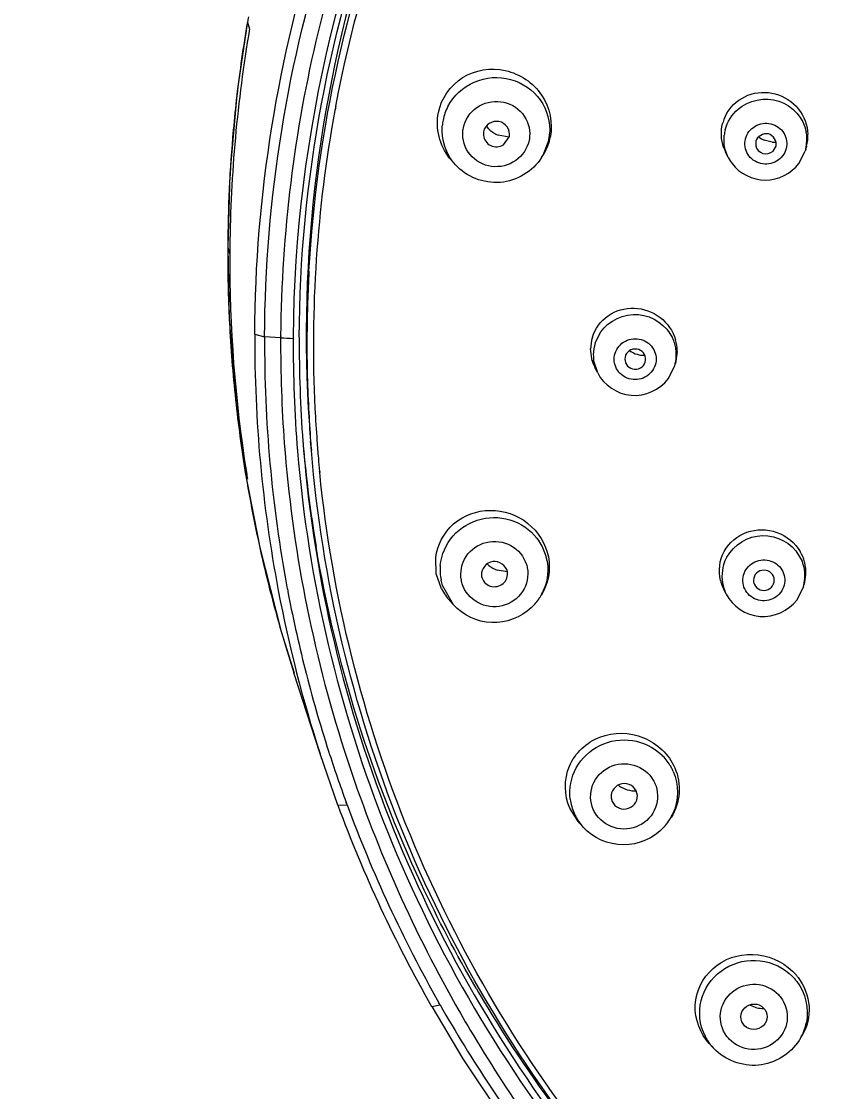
# Model space of a CAD drawing. Header units: millimetres. Extents: x 0 to 460316, y -63250 to 103204.
# Drawn here: x 202893.52 to 202925.08, y 47748.83 to 47790.46 of the extents above; entities that cross this region are included whole.
import ezdxf

# ---------------------------------------------------------------- set-up
doc = ezdxf.new("R2010")
doc.units = ezdxf.units.MM
doc.header["$LTSCALE"] = 25
doc.styles.get("Standard").update_dxf_attribs({"font": 'Gulim.ttf'})
doc.dimstyles.get("Standard").update_dxf_attribs({"dimtxt": 0.18, "dimasz": 0.18, "dimexe": 0.18, "dimexo": 0.0625, "dimgap": 0.09, "dimtad": 0, "dimtih": 1, "dimtoh": 1, "dimdec": 4, "dimzin": 0, "dimdsep": 46, "dimtxsty": 'Standard', "dimcen": 0.09, "dimadec": 0, "dimazin": 0, "dimtfac": 1, "dimtdec": 4, "dimtofl": 0, "dimtmove": 0, "dimatfit": 3, "dimfxl": 1, "dimtolj": 1, "dimtzin": 0, "dimarcsym": 0})

# ---------------------------------------------------------------- blocks, each defined once
blk = doc.blocks.new('*D412')
at = {"color": 0, "linetype": 'Continuous', "lineweight": -2}
for p, q in [((202799.077, 48022.438), (203241.221, 48022.438)), ((202826.617, 46698.824), (203241.221, 46698.824))]:
    blk.add_line(p, q, dxfattribs=at)
at = {"linetype": 'Continuous', "lineweight": -2}
blk.add_line((203241.041, 47997.438), (203241.041, 46723.824), dxfattribs=at)
at = {"linetype": 'Continuous'}
for points in [[(203236.874, 47997.438), (203245.208, 47997.438), (203241.041, 48022.438)], [(203236.874, 46723.824), (203245.208, 46723.824), (203241.041, 46698.824)]]:
    blk.add_solid(points, dxfattribs=at)
at = {"layer": 'Defpoints', "color": 0, "linetype": 'Continuous'}
for p in [(202799.015, 48022.438), (202826.554, 46698.824), (203241.041, 46698.824)]:
    blk.add_point(p, dxfattribs=at)
at = {"linetype": 'Continuous', "lineweight": 20, "insert": (203220.935, 47360.631), "char_height": 38, "attachment_point": 5, "rotation": 90}
blk.add_mtext('\\A1;2000-2200', dxfattribs=at)

msp = doc.modelspace()

# ---------------------------------------------------------------- linework, layer by layer
at = {"color": 7, "linetype": 'Continuous', "lineweight": 20}
for p, q in [((202902.315, 47790.457), (202902.317, 47790.434)), ((202902.317, 47790.434), (202902.398, 47790.162)), ((202911.5, 47786.168), (202911.496, 47786.023)), ((202912.498, 47785.955), (202912.07, 47786.032)), ((202912.274, 47785.656), (202912.504, 47785.98)), ((202914.038, 47785.848), (202913.808, 47785.239)), ((202922.723, 47785.759), (202922.423, 47785.834)), ((202922.091, 47785.794), (202922.089, 47785.617)), ((202922.762, 47785.414), (202922.877, 47785.604)), ((202923.762, 47784.932), (202924.008, 47785.409)), ((202924.031, 47785.489), (202924.008, 47785.409)), ((202924.069, 47785.61), (202924.046, 47785.527)), ((202910.406, 47784.88), (202910.278, 47785.021)), ((202921.022, 47785.161), (202920.932, 47785.337)), ((202901.548, 47781.685), (202901.55, 47781.669)), ((202901.55, 47781.669), (202901.628, 47781.406)), ((202915.846, 47777.954), (202916.059, 47778.378)), ((202902.601, 47778.293), (202902.984, 47778.188)), ((202903.607, 47778.152), (202902.984, 47778.188)), ((202903.607, 47778.232), (202903.606, 47778.152)), ((202903.614, 47778.232), (202903.607, 47778.152)), ((202904.096, 47778.189), (202904.096, 47778.126)), ((202904.101, 47778.189), (202904.096, 47778.126)), ((202915.731, 47777.254), (202915.665, 47777.716)), ((202919.036, 47777.616), (202918.963, 47777.146)), ((202915.94, 47776.782), (202915.784, 47777.28)), ((202916.997, 47777.321), (202917.004, 47777.251)), ((202915.94, 47776.782), (202915.845, 47776.967)), ((202918.679, 47776.553), (202918.926, 47777.03)), ((202904.802, 47773.772), (202904.773, 47774.126)), ((202902.234, 47772.912), (202902.236, 47772.905)), ((202902.234, 47772.912), (202902.794, 47770)), ((202905.128, 47772.907), (202905.123, 47772.953)), ((202905.144, 47772.908), (202905.139, 47772.955)), ((202902.318, 47772.65), (202902.236, 47772.905)), ((202909.663, 47768.968), (202909.639, 47769.599)), ((202923.651, 47769.869), (202923.892, 47769.462)), ((202909.869, 47768.381), (202909.663, 47768.968)), ((202911.418, 47768.918), (202911.424, 47768.868)), ((202912.429, 47769.053), (202912.029, 47769.119)), ((202910.331, 47767.765), (202909.901, 47768.515)), ((202920.943, 47768.18), (202920.849, 47768.364)), ((202922.006, 47768.651), (202922.011, 47768.625)), ((202923.683, 47767.951), (202923.929, 47768.428)), ((202903.214, 47768.248), (202903.235, 47768.165)), ((202903.239, 47768.255), (202903.261, 47768.171)), ((202910.331, 47767.765), (202910.192, 47767.918)), ((202920.943, 47768.18), (202920.884, 47768.31)), ((202905.141, 47761.972), (202904.122, 47765.12)), ((202905.834, 47759.972), (202905.141, 47761.972)), ((202906.192, 47759.991), (202906.162, 47760.071)), ((202906.192, 47759.991), (202906.167, 47760.073)), ((202916.467, 47760.26), (202916.505, 47760.119)), ((202905.834, 47759.972), (202906.192, 47759.991)), ((202915.186, 47759.333), (202914.858, 47759.858)), ((202915.38, 47759.117), (202915.13, 47759.459)), ((202915.38, 47759.117), (202915.239, 47759.272)), ((202909.483, 47752.137), (202909.807, 47752.21)), ((202909.807, 47752.21), (202909.764, 47752.287)), ((202909.807, 47752.21), (202909.766, 47752.288)), ((202920.283, 47750.698), (202920.161, 47750.845)), ((202920.425, 47750.541), (202920.283, 47750.698)), ((202920.459, 47750.505), (202920.425, 47750.541))]:
    msp.add_line(p, q, dxfattribs=at)
for points in [[(202902.315, 47790.457), (202901.92, 47787.745), (202901.636, 47784.531), (202901.548, 47781.685)], [(202910.695, 47786.177), (202910.7, 47786.223), (202910.706, 47786.27), (202910.715, 47786.316)], [(202913.294, 47785.975), (202913.289, 47785.928), (202913.283, 47785.882), (202913.274, 47785.836)], [(202901.548, 47781.685), (202901.609, 47778.877), (202901.86, 47775.664), (202902.234, 47772.912)], [(202902.794, 47770), (202903.629, 47766.727), (202904.132, 47765.124)], [(202913.167, 47769.336), (202913.18, 47769.292), (202913.191, 47769.246), (202913.201, 47769.201)], [(202910.671, 47768.586), (202910.658, 47768.63), (202910.647, 47768.676), (202910.637, 47768.721)], [(202918.104, 47760.943), (202918.127, 47760.902), (202918.148, 47760.86), (202918.168, 47760.818)], [(202915.833, 47759.684), (202915.81, 47759.725), (202915.789, 47759.766), (202915.769, 47759.809)], [(202922.973, 47752.602), (202923.005, 47752.567), (202923.035, 47752.532), (202923.064, 47752.495)], [(202909.483, 47752.137), (202910.7, 47750.107), (202912.266, 47747.762), (202913.696, 47745.832)], [(202921.054, 47750.873), (202921.023, 47750.908), (202920.992, 47750.943), (202920.963, 47750.98)]]:
    msp.add_lwpolyline(points, dxfattribs=at)
for centre, radius, start, end in [((202953.903, 47781.543), 52.347, 170.2209, 173.3938), ((202954.668, 47781.404), 53.124, 169.9869, 170.2132), ((202955.421, 47781.085), 53.794, 170.2855, 179.3642), ((202954.532, 47781.466), 52.981, 173.3898, 174.8419), ((202955.238, 47777.816), 50.36, 169.3071, 169.5076), ((202911.909, 47786.215), 2.025, 152.5334, 168.5167), ((202955.131, 47777.85), 50.249, 169.5239, 182.7996), ((202922.35, 47786.084), 1.601, 148.86, 163.4435), ((202955.026, 47781.425), 53.476, 174.8458, 179.739), ((202911.881, 47786.223), 1.996, 168.5852, 175.0411), ((202912.473, 47787.04), 1.085, 217.4137, 222.4596), ((202912.471, 47787.037), 1.082, 222.4553, 228.3024), ((202912.478, 47787.048), 1.095, 228.3841, 248.0924), ((202922.328, 47786.091), 1.577, 163.4692, 165.5016), ((202922.393, 47785.858), 1.54, 165.5038, 173.28), ((202912.048, 47786.363), 2.091, 331.6157, 348.5406), ((202912.082, 47786.243), 1.996, 348.5853, 350.7383), ((202912.083, 47786.243), 1.995, 350.7363, 355.0428), ((202922.793, 47786.674), 0.918, 230.015, 246.1983), ((202922.539, 47785.873), 1.541, 353.3458, 10.925), ((202922.508, 47786.012), 1.612, 345.5726, 1.9467), ((202922.42, 47786.098), 1.672, 198.8468, 207.1121), ((202922.789, 47786.658), 0.902, 265.824, 275.8369), ((202922.541, 47785.875), 1.539, 345.5039, 348.0979), ((202922.542, 47785.874), 1.538, 348.0944, 353.2828), ((202911.964, 47786.547), 2.274, 218.1454, 222.16), ((202912.042, 47786.258), 2.039, 327.3403, 330.0209), ((202912.073, 47786.352), 2.063, 327.3398, 331.5636), ((202922.436, 47785.886), 1.59, 207.1403, 217.152), ((202955.058, 47781.422), 53.509, 179.7356, 182.8447), ((202954.748, 47781.114), 53.121, 179.3873, 179.6845), ((202954.533, 47781.172), 52.906, 179.7457, 188.9754), ((202954.876, 47777.929), 50.245, 176.7933, 179.5702), ((202954.563, 47781.396), 53.012, 182.8428, 186.1262), ((202954.894, 47778.072), 52.294, 179.7582, 190.7394), ((202954.676, 47777.914), 51.693, 179.6956, 190.6175), ((202905.512, 47809.534), 31.44, 266.5258, 267.4193), ((202954.867, 47777.896), 50.772, 179.7412, 184.6914), ((202954.868, 47777.942), 50.539, 179.7408, 184.3439), ((202954.908, 47777.929), 50.278, 179.5704, 182.894), ((202917.252, 47777.707), 1.587, 162.9283, 179.7018), ((202917.318, 47777.479), 1.547, 162.1297, 179.6595), ((202917.453, 47777.491), 1.545, 7.6249, 25.1695), ((202917.414, 47777.62), 1.623, 0.9907, 16.2631), ((202917.302, 47777.481), 1.531, 179.7408, 187.5454), ((202917.723, 47778.391), 0.917, 234.5986, 239.6512), ((202917.727, 47778.4), 0.926, 239.7174, 258.9127), ((202917.723, 47778.388), 0.914, 259.0088, 272.8695), ((202917.456, 47777.497), 1.542, 346.8519, 359.6876), ((202917.467, 47777.495), 1.531, 2.342, 7.5464), ((202917.47, 47777.495), 1.528, 359.7379, 2.3443), ((202917.464, 47777.623), 1.573, 359.7372, 0.9221), ((202917.318, 47777.721), 1.654, 196.4016, 207.1169), ((202917.456, 47777.496), 1.543, 342.4132, 346.8632), ((202953.656, 47781.297), 52.1, 186.1252, 189.27), ((202954.765, 47778.278), 50.164, 183.2912, 184.7471), ((202954.852, 47777.926), 50.222, 182.8943, 184.341), ((202954.88, 47777.863), 49.998, 182.8283, 184.2721), ((202954.905, 47777.944), 50.576, 184.3433, 184.7449), ((202954.84, 47778.391), 50.548, 185.2556, 188.7999), ((202954.813, 47777.923), 50.182, 184.3411, 184.7452), ((202954.887, 47777.864), 50.006, 184.272, 185.0465), ((202954.891, 47777.864), 50.01, 185.0465, 185.6354), ((202954.356, 47781.15), 52.727, 188.9828, 189.2772), ((202954.476, 47781.439), 52.932, 189.2781, 192.7175), ((202954.707, 47778.372), 50.414, 188.8015, 189.5216), ((202911.986, 47769.116), 2.019, 17.453, 33.472), ((202954.501, 47781.445), 52.958, 192.7176, 194.4296), ((202912.009, 47769.126), 1.993, 13.0774, 17.3858), ((202922.402, 47769.007), 1.642, 15.2708, 30.2142), ((202911.809, 47769.11), 1.999, 174.7479, 190.8693), ((202912.398, 47770.144), 1.089, 225.6973, 230.7897), ((202912.41, 47770.16), 1.109, 230.862, 249.8775), ((202912.014, 47769.127), 1.988, 10.9192, 13.0781), ((202922.321, 47768.876), 1.547, 158.6943, 176.2389), ((202922.463, 47768.891), 1.538, 16.604, 21.7915), ((202922.469, 47768.892), 1.532, 14.0028, 16.6053), ((202922.461, 47768.892), 1.541, 356.3595, 13.9406), ((202922.454, 47769.023), 1.588, 14.0019, 15.1999), ((202922.449, 47769.022), 1.592, 357.2232, 13.9822), ((202922.315, 47768.88), 1.541, 176.3595, 193.9406), ((202922.459, 47768.894), 1.542, 342.3972, 356.2684), ((202922.477, 47769.024), 1.564, 342.4219, 357.1199), ((202954.611, 47777.913), 51.628, 190.6297, 194.1922), ((202911.802, 47769.11), 1.993, 190.9224, 197.3862), ((202911.848, 47769.417), 2.234, 207.623, 222.1654), ((202911.973, 47769.14), 2.032, 330.3399, 338.5426), ((202922.263, 47769.096), 1.592, 194.0036, 196.213), ((202922.307, 47769.11), 1.638, 196.2497, 207.0934), ((202922.306, 47768.879), 1.532, 194.0028, 196.6053), ((202922.312, 47768.881), 1.538, 196.604, 201.7915), ((202954.55, 47781.457), 53.008, 194.5226, 196.4181), ((202954.852, 47778.072), 52.253, 190.7477, 197.9458), ((202911.919, 47769.177), 2.097, 313.2829, 327.2842), ((202911.958, 47769.148), 2.048, 327.3568, 330.3472), ((202954.603, 47781.473), 53.063, 196.4183, 197.9496), ((202954.804, 47777.963), 51.828, 194.1941, 197.8551), ((202956.531, 47778.293), 52.983, 197.7884, 209.0791), ((202954.859, 47777.98), 51.885, 197.8543, 200.1916), ((202917.011, 47760.45), 2.05, 31.853, 46.1224), ((202917.053, 47760.478), 1.999, 30.183, 31.8059), ((202917.041, 47760.471), 2.013, 25.9007, 30.1813), ((202917.048, 47760.474), 2.004, 23.7535, 25.9009), ((202917.418, 47761.628), 1.105, 233.0063, 243.1317), ((202917.422, 47761.638), 1.115, 243.1936, 262.1111), ((202917.417, 47761.617), 1.094, 262.199, 270.6189), ((202916.863, 47760.466), 2.005, 187.6241, 203.7167), ((202955.377, 47778.277), 52.817, 200.2787, 209.6598), ((202955.576, 47778.208), 52.637, 200.2482, 209.5017), ((202916.866, 47760.469), 2.009, 203.756, 208.0424), ((202917.018, 47760.495), 2.037, 327.3366, 335.2378), ((202916.87, 47760.47), 2.012, 208.04, 210.1815), ((202916.884, 47760.761), 2.218, 220.0657, 222.1465), ((202916.976, 47760.523), 2.087, 317.1826, 327.3087), ((202922.002, 47751.954), 2.178, 37.1713, 40.4678), ((202922.071, 47751.886), 2.03, 43.5285, 44.578), ((202922.06, 47751.876), 2.045, 39.2926, 43.5278), ((202922.068, 47751.883), 2.034, 37.1663, 39.2925), ((202957.079, 47778.591), 53.607, 209.0726, 210.7003), ((202955.558, 47778.707), 51.335, 210.2451, 211.9518), ((202956.078, 47778.507), 53.221, 209.6102, 217.6374), ((202922.402, 47753.18), 1.119, 241.4561, 255.9637), ((202922.4, 47753.179), 1.117, 256.0143, 269.632), ((202955.767, 47778.844), 51.585, 211.9582, 218.7568), ((202922.072, 47751.913), 2.026, 331.0301, 348.6179), ((202961.358, 47781.208), 58.623, 210.76459, 214.84958), ((202921.926, 47751.901), 2.025, 201.1564, 216.2366), ((202922.06, 47751.921), 2.041, 327.335, 330.9996), ((202922.144, 47752.022), 2.025, 327.3328, 329.9259), ((202921.914, 47751.892), 2.01, 216.2512, 217.1648), ((202921.933, 47751.907), 2.034, 217.1663, 219.2925), ((202921.941, 47751.913), 2.045, 219.2922, 222.145)]:
    msp.add_arc(centre, radius, start, end, dxfattribs=at)
for centre, major_axis, ratio, start_param, end_param in [((202917.402, 47777.321), (0.404, 0.029), 0.969694, -3.036478, 3.067097), ((202922.405, 47768.72), (0.403, 0.041), 0.969807, -3.003767, 3.212349), ((202916.975, 47760.316), (0.505, 0.077), 0.967207, -2.886982, 3.098168)]:
    msp.add_ellipse(centre, major_axis=major_axis, ratio=ratio, start_param=start_param, end_param=end_param, dxfattribs=at)
msp.add_ellipse((202922.02, 47751.742), major_axis=(0.501, 0.098), ratio=0.969367, dxfattribs=at)
for points, knots in [([(202905.752, 47787.16), (202906.858, 47793.018), (202911.239, 47804.483), (202923.344, 47818.336), (202939.51, 47827.365), (202951.768, 47829.451), (202957.861, 47829.451)], [0, 0, 0, 0, 0.247026, 0.496217, 0.747546, 1, 1, 1, 1]), ([(202902.601, 47778.292), (202902.625, 47783.68), (202904.378, 47794.551), (202911.852, 47809.279), (202923.456, 47821.182), (202933.254, 47826.514), (202938.419, 47828.408)], [0, 0, 0, 0, 0.247482, 0.49639, 0.747278, 1, 1, 1, 1]), ([(202902.984, 47778.188), (202903.009, 47783.55), (202904.756, 47794.36), (202912.192, 47808.994), (202923.725, 47820.812), (202933.458, 47826.103), (202938.59, 47827.983)], [0, 0, 0, 0, 0.247831, 0.496686, 0.747362, 1, 1, 1, 1]), ([(202924.682, 47819.738), (202918.279, 47814.904), (202910.193, 47805.286), (202904.62, 47790.195), (202903.645, 47782.201), (202903.607, 47778.232)], [0, 0, 0, 0, 0.501797, 0.751733, 1, 1, 1, 1]), ([(202925.023, 47819.326), (202918.676, 47814.552), (202908.026, 47802.043), (202904.142, 47786.048), (202904.096, 47778.189)], [0, 0, 0, 0, 0.502647, 1, 1, 1, 1]), ([(202917.217, 47811.756), (202912.915, 47806.81), (202906.145, 47795.211), (202904.31, 47781.895), (202904.684, 47775.398)], [0, 0, 0, 0, 0.501843, 1, 1, 1, 1]), ([(202904.33, 47778.17), (202904.357, 47784.243), (202906.654, 47796.525), (202913.144, 47807.19), (202917.181, 47811.787)], [0, 0, 0, 0, 0.498168, 1, 1, 1, 1]), ([(202904.709, 47780.739), (202905.015, 47786.209), (202906.654, 47793.525), (202909.754, 47800.162), (202910.621, 47801.786)], [0, 0, 0, 0, 0.748507, 1, 1, 1, 1]), ([(202909.743, 47786.913), (202909.852, 47787.454), (202910.573, 47788.49), (202912.405, 47788.76), (202913.943, 47787.737), (202914.208, 47786.496), (202914.097, 47785.948)], [0, 0, 0, 0, 0.246246, 0.496641, 0.75034, 1, 1, 1, 1]), ([(202910.112, 47787.149), (202910.328, 47787.564), (202911.084, 47788.259), (202912.592, 47788.359), (202913.842, 47787.513), (202914.11, 47786.529), (202914.07, 47786.07)], [0, 0, 0, 0, 0.250367, 0.503344, 0.753538, 1, 1, 1, 1]), ([(202920.98, 47786.912), (202921.161, 47787.21), (202921.75, 47787.699), (202922.88, 47787.746), (202923.833, 47787.136), (202924.107, 47786.418), (202924.119, 47786.066)], [0, 0, 0, 0, 0.247231, 0.498293, 0.750671, 1, 1, 1, 1]), ([(202921.4, 47787.041), (202921.81, 47787.394), (202923.083, 47787.675), (202923.951, 47786.687), (202924.052, 47786.165)], [0, 0, 0, 0, 0.504257, 1, 1, 1, 1]), ([(202910.715, 47786.316), (202910.777, 47786.626), (202911.171, 47787.219), (202912.188, 47787.457), (202913.11, 47786.965), (202913.321, 47786.287), (202913.294, 47785.975)], [0, 0, 0, 0, 0.249016, 0.50208, 0.75319, 1, 1, 1, 1]), ([(202912.504, 47785.98), (202912.529, 47786.105), (202912.469, 47786.388), (202912.108, 47786.61), (202911.691, 47786.533), (202911.526, 47786.294), (202911.5, 47786.168)], [0, 0, 0, 0, 0.246962, 0.497478, 0.750439, 1, 1, 1, 1]), ([(202921.688, 47785.891), (202921.74, 47786.09), (202922.023, 47786.459), (202922.697, 47786.554), (202923.256, 47786.163), (202923.323, 47785.705), (202923.273, 47785.509)], [0, 0, 0, 0, 0.249571, 0.502891, 0.753336, 1, 1, 1, 1]), ([(202913.274, 47785.836), (202913.212, 47785.526), (202912.817, 47784.933), (202911.8, 47784.694), (202910.879, 47785.187), (202910.668, 47785.865), (202910.695, 47786.177)], [0, 0, 0, 0, 0.249016, 0.50208, 0.75319, 1, 1, 1, 1]), ([(202911.496, 47786.023), (202911.516, 47785.863), (202911.74, 47785.539), (202912.134, 47785.569), (202912.274, 47785.656)], [0, 0, 0, 0, 0.494661, 1, 1, 1, 1]), ([(202923.273, 47785.509), (202923.221, 47785.31), (202922.938, 47784.941), (202922.264, 47784.846), (202921.705, 47785.236), (202921.638, 47785.694), (202921.688, 47785.891)], [0, 0, 0, 0, 0.249571, 0.502891, 0.753336, 1, 1, 1, 1]), ([(202922.877, 47785.604), (202922.924, 47785.785), (202922.628, 47786.282), (202922.139, 47785.977), (202922.091, 47785.794)], [0, 0, 0, 0, 0.495753, 1, 1, 1, 1]), ([(202922.089, 47785.617), (202922.117, 47785.486), (202922.342, 47785.242), (202922.662, 47785.321), (202922.762, 47785.414)], [0, 0, 0, 0, 0.495961, 1, 1, 1, 1]), ([(202913.759, 47785.158), (202913.422, 47784.632), (202912.178, 47783.867), (202910.825, 47784.416), (202910.406, 47784.88)], [0, 0, 0, 0, 0.500003, 1, 1, 1, 1]), ([(202921.169, 47784.926), (202921.46, 47784.542), (202922.468, 47784.03), (202923.471, 47784.547), (202923.762, 47784.932)], [0, 0, 0, 0, 0.49979, 1, 1, 1, 1]), ([(202915.735, 47778.173), (202915.837, 47778.503), (202916.287, 47779.114), (202917.369, 47779.415), (202918.433, 47779.043), (202918.873, 47778.414), (202918.972, 47778.075)], [0, 0, 0, 0, 0.245479, 0.495213, 0.748621, 1, 1, 1, 1]), ([(202916.059, 47778.378), (202916.371, 47778.817), (202917.549, 47779.384), (202918.624, 47778.632), (202918.852, 47778.148)], [0, 0, 0, 0, 0.50192, 1, 1, 1, 1]), ([(202903.607, 47778.152), (202903.601, 47776.786), (202903.789, 47771.363), (202904.843, 47765.972), (202906.08, 47762.107)], [0, 0, 0, 0, 0.251849, 1, 1, 1, 1]), ([(202916.582, 47777.321), (202916.583, 47777.525), (202916.767, 47777.952), (202917.401, 47778.2), (202918.036, 47777.952), (202918.216, 47777.525), (202918.215, 47777.321)], [0, 0, 0, 0, 0.248057, 0.500795, 0.752739, 1, 1, 1, 1]), ([(202918.215, 47777.321), (202918.214, 47777.117), (202918.03, 47776.691), (202917.396, 47776.443), (202916.761, 47776.69), (202916.581, 47777.118), (202916.582, 47777.321)], [0, 0, 0, 0, 0.248057, 0.500795, 0.752739, 1, 1, 1, 1]), ([(202915.94, 47776.782), (202916.178, 47776.317), (202917.221, 47775.602), (202918.364, 47776.135), (202918.679, 47776.553)], [0, 0, 0, 0, 0.499424, 1, 1, 1, 1]), ([(202904.266, 47773.743), (202904.68, 47768.691), (202907.054, 47758.632), (202912.305, 47749.735), (202915.506, 47745.775)], [0, 0, 0, 0, 0.498914, 1, 1, 1, 1]), ([(202904.502, 47773.761), (202904.92, 47768.731), (202907.293, 47758.718), (202912.529, 47749.865), (202915.719, 47745.925)], [0, 0, 0, 0, 0.498902, 1, 1, 1, 1]), ([(202915.957, 47746.089), (202912.785, 47750.007), (202907.578, 47758.811), (202905.218, 47768.767), (202904.803, 47773.769)], [0, 0, 0, 0, 0.501085, 1, 1, 1, 1]), ([(202916.1, 47746.243), (202913.044, 47750.031), (202907.999, 47758.509), (202905.608, 47768.085), (202905.128, 47772.907)], [0, 0, 0, 0, 0.501088, 1, 1, 1, 1]), ([(202909.639, 47769.599), (202909.696, 47770.091), (202910.219, 47771.074), (202911.771, 47771.619), (202913.331, 47771.089), (202913.929, 47770.13), (202914.025, 47769.629)], [0, 0, 0, 0, 0.244335, 0.493564, 0.748326, 1, 1, 1, 1]), ([(202909.818, 47769.293), (202909.857, 47769.709), (202910.219, 47770.542), (202911.378, 47771.227), (202912.723, 47771.148), (202913.437, 47770.581), (202913.67, 47770.229)], [0, 0, 0, 0, 0.247238, 0.498377, 0.75073, 1, 1, 1, 1]), ([(202920.718, 47768.711), (202920.627, 47769.08), (202920.728, 47769.923), (202921.7, 47770.723), (202922.959, 47770.718), (202923.623, 47770.172), (202923.821, 47769.833)], [0, 0, 0, 0, 0.245506, 0.492876, 0.746444, 1, 1, 1, 1]), ([(202920.88, 47769.438), (202921.075, 47769.938), (202922.092, 47770.764), (202923.31, 47770.285), (202923.651, 47769.869)], [0, 0, 0, 0, 0.499156, 1, 1, 1, 1]), ([(202911.211, 47752.849), (202910.438, 47754.174), (202907.597, 47759.588), (202905.745, 47765.519), (202904.988, 47770.033)], [0, 0, 0, 0, 0.251007, 1, 1, 1, 1]), ([(202910.637, 47768.721), (202910.578, 47769.029), (202910.718, 47769.726), (202911.582, 47770.313), (202912.618, 47770.186), (202913.073, 47769.638), (202913.167, 47769.336)], [0, 0, 0, 0, 0.246996, 0.498464, 0.751374, 1, 1, 1, 1]), ([(202913.201, 47769.201), (202913.261, 47768.893), (202913.121, 47768.196), (202912.257, 47767.608), (202911.22, 47767.736), (202910.766, 47768.284), (202910.671, 47768.586)], [0, 0, 0, 0, 0.246996, 0.498464, 0.751374, 1, 1, 1, 1]), ([(202912.429, 47769.056), (202912.385, 47769.284), (202911.827, 47769.688), (202911.398, 47769.148), (202911.417, 47768.918)], [0, 0, 0, 0, 0.500565, 1, 1, 1, 1]), ([(202921.608, 47768.528), (202921.559, 47768.725), (202921.632, 47769.183), (202922.191, 47769.572), (202922.866, 47769.479), (202923.146, 47769.108), (202923.195, 47768.91)], [0, 0, 0, 0, 0.246987, 0.498512, 0.751504, 1, 1, 1, 1]), ([(202911.424, 47768.868), (202911.456, 47768.703), (202911.735, 47768.391), (202912.137, 47768.483), (202912.267, 47768.596)], [0, 0, 0, 0, 0.495412, 1, 1, 1, 1]), ([(202923.195, 47768.91), (202923.244, 47768.713), (202923.171, 47768.255), (202922.612, 47767.866), (202921.937, 47767.959), (202921.657, 47768.33), (202921.608, 47768.528)], [0, 0, 0, 0, 0.246987, 0.498512, 0.751504, 1, 1, 1, 1]), ([(202920.943, 47768.18), (202921.181, 47767.715), (202922.224, 47767), (202923.367, 47767.533), (202923.683, 47767.951)], [0, 0, 0, 0, 0.499424, 1, 1, 1, 1]), ([(202913.357, 47767.65), (202912.958, 47767.274), (202911.81, 47766.833), (202910.697, 47767.36), (202910.331, 47767.765)], [0, 0, 0, 0, 0.500515, 1, 1, 1, 1]), ([(202914.858, 47759.858), (202914.639, 47760.356), (202914.614, 47761.598), (202915.971, 47762.839), (202917.8, 47762.808), (202918.712, 47761.941), (202918.939, 47761.426)], [0, 0, 0, 0, 0.245439, 0.491523, 0.746008, 1, 1, 1, 1]), ([(202914.876, 47760.2), (202914.821, 47760.612), (202914.989, 47761.502), (202915.973, 47762.418), (202917.306, 47762.622), (202918.126, 47762.22), (202918.431, 47761.927)], [0, 0, 0, 0, 0.24644, 0.49645, 0.749123, 1, 1, 1, 1]), ([(202915.769, 47759.809), (202915.643, 47760.095), (202915.622, 47760.804), (202916.341, 47761.563), (202917.381, 47761.654), (202917.944, 47761.218), (202918.104, 47760.943)], [0, 0, 0, 0, 0.246547, 0.496644, 0.749899, 1, 1, 1, 1]), ([(202918.939, 47761.426), (202919.074, 47761.119), (202919.198, 47760.434), (202918.975, 47759.774), (202918.796, 47759.496)], [0, 0, 0, 0, 0.503104, 1, 1, 1, 1]), ([(202918.168, 47760.818), (202918.294, 47760.531), (202918.314, 47759.823), (202917.596, 47759.063), (202916.555, 47758.972), (202915.992, 47759.409), (202915.833, 47759.684)], [0, 0, 0, 0, 0.246547, 0.496644, 0.749899, 1, 1, 1, 1]), ([(202918.507, 47759.104), (202918.12, 47758.686), (202916.939, 47758.161), (202915.761, 47758.696), (202915.38, 47759.117)], [0, 0, 0, 0, 0.500413, 1, 1, 1, 1]), ([(202920.161, 47750.845), (202919.838, 47751.272), (202919.513, 47752.434), (202920.479, 47753.947), (202922.217, 47754.365), (202923.298, 47753.79), (202923.659, 47753.367)], [0, 0, 0, 0, 0.246592, 0.490623, 0.743729, 1, 1, 1, 1]), ([(202920.038, 47751.17), (202919.873, 47751.596), (202919.854, 47752.606), (202920.808, 47753.762), (202922.272, 47754.088), (202923.19, 47753.643), (202923.517, 47753.311)], [0, 0, 0, 0, 0.246348, 0.495808, 0.748736, 1, 1, 1, 1]), ([(202920.963, 47750.98), (202920.774, 47751.23), (202920.586, 47751.911), (202921.111, 47752.816), (202922.106, 47753.133), (202922.753, 47752.834), (202922.973, 47752.602)], [0, 0, 0, 0, 0.246783, 0.495414, 0.748377, 1, 1, 1, 1]), ([(202923.737, 47753.27), (202923.978, 47752.952), (202924.287, 47752.168), (202924.092, 47751.346), (202923.896, 47751.008)], [0, 0, 0, 0, 0.504865, 1, 1, 1, 1]), ([(202923.064, 47752.495), (202923.254, 47752.245), (202923.442, 47751.564), (202922.917, 47750.659), (202921.921, 47750.342), (202921.275, 47750.641), (202921.054, 47750.873)], [0, 0, 0, 0, 0.246783, 0.495414, 0.748377, 1, 1, 1, 1]), ([(202923.778, 47750.82), (202923.445, 47750.3), (202922.225, 47749.541), (202920.884, 47750.057), (202920.459, 47750.505)], [0, 0, 0, 0, 0.499929, 1, 1, 1, 1])]:
    msp.add_open_spline(points, degree=3, knots=knots, dxfattribs=at)
for points in [[(202910.175, 47785.142), (202909.8, 47785.62), (202909.622, 47786.318), (202909.743, 47786.913)], [(202920.902, 47786.244), (202920.98, 47786.547), (202921.163, 47786.837), (202921.4, 47787.041)], [(202910.406, 47784.88), (202910.048, 47785.275), (202909.846, 47785.864), (202909.892, 47786.396)], [(202920.838, 47785.558), (202920.738, 47785.851), (202920.724, 47786.186), (202920.801, 47786.486)], [(202921.022, 47785.161), (202920.886, 47785.425), (202920.829, 47785.743), (202920.864, 47786.039)], [(202914.025, 47769.629), (202914.121, 47769.131), (202914.015, 47768.561), (202913.741, 47768.133)], [(202913.967, 47769.504), (202914.037, 47769.14), (202913.999, 47768.742), (202913.864, 47768.397)], [(202912.267, 47768.596), (202912.39, 47768.703), (202912.46, 47768.896), (202912.429, 47769.056)], [(202918.883, 47761.282), (202919.103, 47760.781), (202919.096, 47760.138), (202918.867, 47759.642)], [(202923.689, 47753.112), (202924.02, 47752.676), (202924.166, 47752.05), (202924.058, 47751.513)]]:
    msp.add_open_spline(points, degree=3, dxfattribs=at)

# ---------------------------------------------------------------- dimensions: what is measured, and where the dimension line sits
dim = msp.add_linear_dim(base=(203241.041, 46698.824), p1=(202799.015, 48022.438), p2=(202826.554, 46698.824), angle=90, text='2000-2200', dimstyle='Standard', override={"dimtxt": 38, "dimasz": 25, "dimgap": 0.625, "dimtad": 1, "dimtih": 0, "dimtoh": 0, "dimdec": 0, "dimzin": 0, "dimcen": 0.105236, "dimclrd": 256, "dimclrt": 256, "dimadec": 0, "dimazin": 0, "dimtp": 0, "dimtm": 0, "dimtdec": 0, "dimtzin": 0}, dxfattribs=at)
dim.commit()
dim.dimension.update_dxf_attribs({"geometry": '*D412', "text_midpoint": (203220.935, 47360.631)})

doc.saveas('drawing.dxf')
